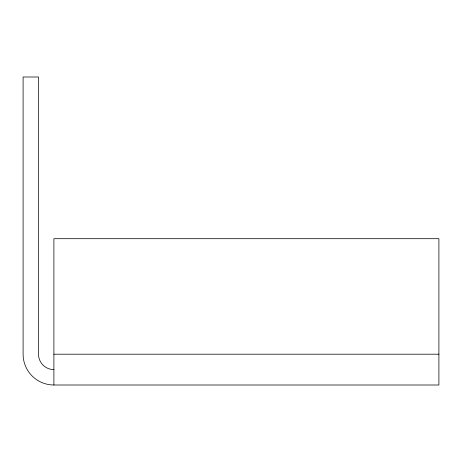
<?xml version="1.0" encoding="UTF-8"?>
<svg xmlns="http://www.w3.org/2000/svg" width="462" height="462" viewBox="0 0 462 462"><rect width="100%" height="100%" fill="white"/><g stroke="black" fill="none" stroke-linecap="round" stroke-linejoin="round"><path stroke-width="0.69" d="M53.898 354.198L438.9 354.198M53.898 385.002L438.9 385.002L438.9 238.698L53.898 238.698L53.898 385.002A30.798 30.798 0 0 1 23.1 354.198L23.1 76.998L38.502 76.998L38.502 354.198A15.402 15.402 0 0 0 53.898 369.6"/></g></svg>
